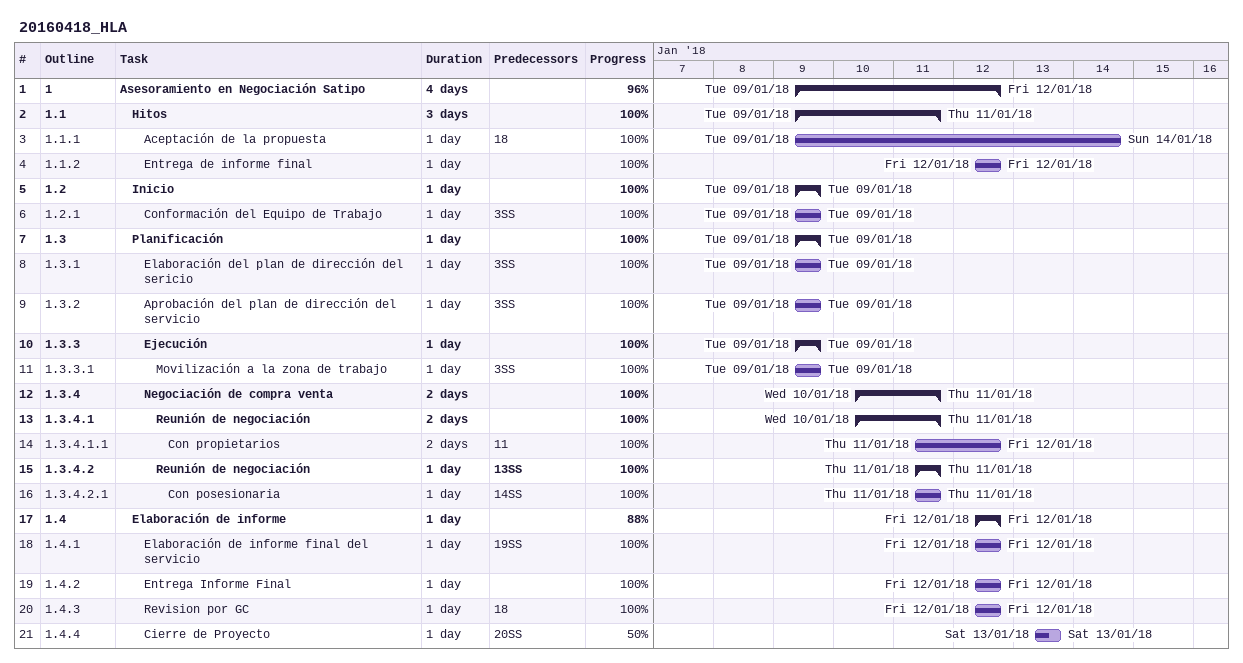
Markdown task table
20160418_HLA

| ID | WBS | Task | Duration | Start | Finish | Predecessors | % complete |
|---|---|---|---|---|---|---|---|
| 1 | 1 | **Asesoramiento en Negociación Satipo** | 4d | 2018-01-09 | 2018-01-12 |  | 96 |
| 2 | 1.1 | **Hitos** | 3d | 2018-01-09 | 2018-01-11 |  | 100 |
| 3 | 1.1.1 | Aceptación de la propuesta | 1d | 2018-01-09 | 2018-01-14 | 18 | 100 |
| 4 | 1.1.2 | Entrega de informe final | 1d | 2018-01-12 | 2018-01-12 |  | 100 |
| 5 | 1.2 | **Inicio** | 1d | 2018-01-09 | 2018-01-09 |  | 100 |
| 6 | 1.2.1 | Conformación del Equipo de Trabajo | 1d | 2018-01-09 | 2018-01-09 | 3SS | 100 |
| 7 | 1.3 | **Planificación** | 1d | 2018-01-09 | 2018-01-09 |  | 100 |
| 8 | 1.3.1 | Elaboración del plan de dirección del sericio | 1d | 2018-01-09 | 2018-01-09 | 3SS | 100 |
| 9 | 1.3.2 | Aprobación del plan de dirección del servicio | 1d | 2018-01-09 | 2018-01-09 | 3SS | 100 |
| 10 | 1.3.3 | **Ejecución** | 1d | 2018-01-09 | 2018-01-09 |  | 100 |
| 11 | 1.3.3.1 | Movilización a la zona de trabajo | 1d | 2018-01-09 | 2018-01-09 | 3SS | 100 |
| 12 | 1.3.4 | **Negociación de compra venta** | 2d | 2018-01-10 | 2018-01-11 |  | 100 |
| 13 | 1.3.4.1 | **Reunión de negociación** | 2d | 2018-01-10 | 2018-01-11 |  | 100 |
| 14 | 1.3.4.1.1 | Con propietarios | 2d | 2018-01-11 | 2018-01-12 | 11 | 100 |
| 15 | 1.3.4.2 | **Reunión de negociación** | 1d | 2018-01-11 | 2018-01-11 | 13SS | 100 |
| 16 | 1.3.4.2.1 | Con posesionaria | 1d | 2018-01-11 | 2018-01-11 | 14SS | 100 |
| 17 | 1.4 | **Elaboración de informe** | 1d | 2018-01-12 | 2018-01-12 |  | 88 |
| 18 | 1.4.1 | Elaboración de informe final del servicio | 1d | 2018-01-12 | 2018-01-12 | 19SS | 100 |
| 19 | 1.4.2 | Entrega Informe Final | 1d | 2018-01-12 | 2018-01-12 |  | 100 |
| 20 | 1.4.3 | Revision por GC | 1d | 2018-01-12 | 2018-01-12 | 18 | 100 |
| 21 | 1.4.4 | Cierre de Proyecto | 1d | 2018-01-13 | 2018-01-13 | 20SS | 50 |
